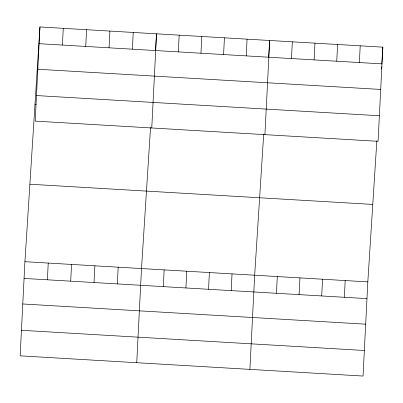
<?xml version="1.0" encoding="UTF-8"?>
<svg xmlns="http://www.w3.org/2000/svg" width="403" height="403" viewBox="0 0 403 403"><rect width="100%" height="100%" fill="white"/><g stroke="black" fill="none" stroke-linecap="round" stroke-linejoin="round"><path stroke-width="0.6" d="M39.947 26.956L35.177 121.112L378.079 141.312L382.85 47.156L39.947 26.956L24.921 261.688L20.15 355.844L363.053 376.044L367.823 281.888L376.85 140.828M47.388 279.793L48.239 263.058M62.42 45.06L63.266 28.331M70.706 281.168L71.553 264.433M85.738 46.436L86.585 29.701M94.025 282.543L94.871 265.809M109.052 47.811L109.903 31.076M117.344 283.914L118.19 267.184M132.37 49.181L133.217 32.452M136.738 362.71L141.508 268.554L150.536 127.494M151.765 127.983L156.535 33.822L155.457 50.687M163.291 286.624L164.137 269.889M178.317 51.891L179.169 35.157M185.919 287.954L186.77 271.224M200.951 53.221L201.797 36.492M208.553 289.289L209.399 272.554M223.584 54.556L224.431 37.822M231.186 290.623L232.032 273.889M246.213 55.891L247.059 39.156M249.895 369.38L254.666 275.224L263.693 134.164M264.922 134.647L269.693 40.491L268.615 57.357M276.448 293.288L277.294 276.554M291.475 58.556L292.326 41.821M299.076 294.623L299.928 277.889M314.108 59.891L314.955 43.156M321.71 295.953L322.556 279.224M336.742 61.221L337.588 44.491M344.343 297.288L345.19 280.553M359.37 62.556L360.217 45.821M381.45 69.019L381.611 66.52M381.772 64.022L382.85 47.156M39.101 43.69L382.004 63.891M37.806 69.24L380.709 89.441M36.472 95.561L379.374 115.762M34.99 104.417L36.215 104.488M29.877 184.226L372.78 204.427M24.921 261.688L367.823 281.888M24.074 278.423L366.972 298.623M22.78 303.973L365.677 324.173M21.445 330.294L364.347 350.494"/></g></svg>
